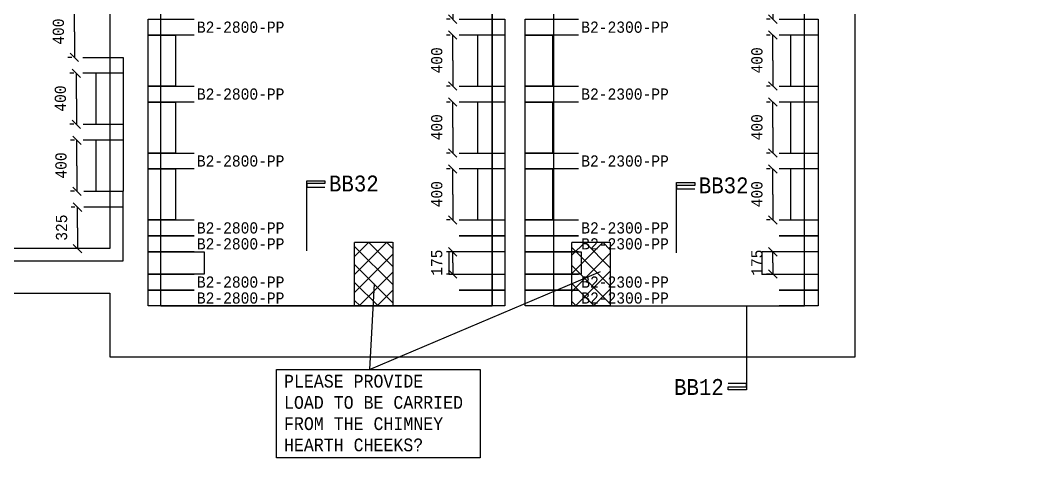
# Model space of a CAD drawing. Extents: x 0 to 40200, y 0 to 28450.
# Drawn here: x 18055 to 26009, y 10615 to 14047 of the extents above; entities that cross this region are included whole.
import ezdxf

# ---------------------------------------------------------------- set-up
doc = ezdxf.new("R2010")
doc.units = 0
doc.linetypes.add('HIDDEN2', pattern=[4.7625, 3.175, -1.5875])
for name, color, linetype in [('BEAMS', 7, 'CONTINUOUS'), ('BLOCKS', 7, 'CONTINUOUS'), ('TITLE_BLOCK', 7, 'CONTINUOUS')]:
    doc.layers.add(name, color=color, linetype=linetype)
doc.styles.add('CADFONT1', font='monotxt.shx', dxfattribs={"width": 0.901937})
doc.dimstyles.new('EXPERTCAD-ISO', dxfattribs={"dimtxt": 125, "dimasz": 127, "dimexe": 50, "dimexo": 50, "dimgap": 50, "dimtad": 1, "dimdec": 4, "dimzin": 0, "dimtxsty": 'STANDARD', "dimblk": 'EXPERTCADARROW', "dimblk1": 'EXPERTCADARROW', "dimblk2": 'EXPERTCADARROW', "dimcen": 0.09, "dimclrd": 92, "dimclre": 92, "dimclrt": 92, "dimazin": 3, "dimtfac": 1, "dimtdec": 4, "dimtmove": 0, "dimatfit": 3, "dimtolj": 1, "dimtzin": 0})
pattern_1 = [(45, (0, 0), (-70.71068, 70.71068), [])]
pattern_2 = [(-45, (0, 0), (70.71068, 70.71068), [])]

# ---------------------------------------------------------------- blocks, each defined once
blk = doc.blocks.new('*D32')
at = {"layer": 'BEAMS', "color": 92, "linetype": 'CONTINUOUS'}
for points in [[(18484.4, 12580.5), (18454.4, 12580.5)], [(18537.4, 12547.5), (18471.4, 12613.5)], [(18504.4, 12418), (18504.4, 12580.5)], [(18504.4, 12418), (18504.4, 12255.5)], [(18484.4, 12255.5), (18454.4, 12255.5)], [(18471.4, 12288.5), (18537.4, 12222.5)]]:
    blk.add_lwpolyline(points, dxfattribs=at)
at = {"layer": 'BEAMS', "color": 92, "linetype": 'CONTINUOUS', "insert": (18334.8, 12316.8), "char_height": 88, "attachment_point": 1, "rotation": 90, "style": 'CADFONT1'}
blk.add_mtext('325', dxfattribs=at)
blk = doc.blocks.new('EXPERTCADARROW')
at = {"layer": 'TITLE_BLOCK', "color": 92, "linetype": 'CONTINUOUS'}
for points in [[(0, 0), (-1, 0)], [(-0.6, 0.6), (0.6, -0.6)]]:
    blk.add_lwpolyline(points, dxfattribs=at)
blk = doc.blocks.new('*D33')
at = {"layer": 'BEAMS', "color": 92, "linetype": 'CONTINUOUS'}
for points in [[(18512.3, 14122.5), (18446.3, 14188.5)], [(18459.3, 14155.5), (18429.3, 14155.5)], [(18479.3, 13955.5), (18479.3, 14155.5)], [(18479.3, 13955.5), (18479.3, 13755.5)], [(18446.3, 13788.5), (18512.3, 13722.5)], [(18459.3, 13755.5), (18429.3, 13755.5)]]:
    blk.add_lwpolyline(points, dxfattribs=at)
at = {"layer": 'BEAMS', "color": 92, "linetype": 'CONTINUOUS', "insert": (18309.7, 13854.3), "char_height": 88, "attachment_point": 1, "rotation": 90, "style": 'CADFONT1'}
blk.add_mtext('400', dxfattribs=at)
blk = doc.blocks.new('*D34')
at = {"layer": 'BEAMS', "color": 92, "linetype": 'CONTINUOUS'}
for points in [[(18475, 13630.5), (18445, 13630.5)], [(18528, 13597.5), (18462, 13663.5)], [(18495, 13430.5), (18495, 13630.5)], [(18495, 13430.5), (18495, 13230.5)], [(18475, 13230.5), (18445, 13230.5)], [(18462, 13263.5), (18528, 13197.5)]]:
    blk.add_lwpolyline(points, dxfattribs=at)
at = {"layer": 'BEAMS', "color": 92, "linetype": 'CONTINUOUS', "insert": (18325.4, 13329.3), "char_height": 88, "attachment_point": 1, "rotation": 90, "style": 'CADFONT1'}
blk.add_mtext('400', dxfattribs=at)
blk = doc.blocks.new('*D35')
at = {"layer": 'BEAMS', "color": 92, "linetype": 'CONTINUOUS'}
for points in [[(18532.7, 13072.5), (18466.7, 13138.5)], [(18479.7, 13105.5), (18449.7, 13105.5)], [(18499.7, 12905.5), (18499.7, 13105.5)], [(18499.7, 12905.5), (18499.7, 12705.5)], [(18466.7, 12738.5), (18532.7, 12672.5)], [(18479.7, 12705.5), (18449.7, 12705.5)]]:
    blk.add_lwpolyline(points, dxfattribs=at)
at = {"layer": 'BEAMS', "color": 92, "linetype": 'CONTINUOUS', "insert": (18330.1, 12804.3), "char_height": 88, "attachment_point": 1, "rotation": 90, "style": 'CADFONT1'}
blk.add_mtext('400', dxfattribs=at)
blk = doc.blocks.new('*D86')
at = {"layer": 'BEAMS', "color": 92, "linetype": 'CONTINUOUS'}
for points in [[(21482.1, 14422.1), (21416.1, 14488.1)], [(21429.1, 14455.1), (21399.1, 14455.1)], [(21449.1, 14255.1), (21449.1, 14455.1)], [(21449.1, 14255.1), (21449.1, 14055.1)], [(21416.1, 14088.1), (21482.1, 14022.1)], [(21429.1, 14055.1), (21399.1, 14055.1)]]:
    blk.add_lwpolyline(points, dxfattribs=at)
at = {"layer": 'BEAMS', "color": 92, "linetype": 'CONTINUOUS', "insert": (21279.5, 14153.9), "char_height": 88, "attachment_point": 1, "rotation": 90, "style": 'CADFONT1'}
blk.add_mtext('400', dxfattribs=at)
blk = doc.blocks.new('*D87')
at = {"layer": 'BEAMS', "color": 92, "linetype": 'CONTINUOUS'}
for points in [[(23994.8, 14422.1), (23928.8, 14488.1)], [(23941.8, 14455.1), (23911.8, 14455.1)], [(23961.8, 14255.1), (23961.8, 14455.1)], [(23961.8, 14255.1), (23961.8, 14055.1)], [(23928.8, 14088.1), (23994.8, 14022.1)], [(23941.8, 14055.1), (23911.8, 14055.1)]]:
    blk.add_lwpolyline(points, dxfattribs=at)
at = {"layer": 'BEAMS', "color": 92, "linetype": 'CONTINUOUS', "insert": (23792.2, 14153.9), "char_height": 88, "attachment_point": 1, "rotation": 90, "style": 'CADFONT1'}
blk.add_mtext('400', dxfattribs=at)
blk = doc.blocks.new('*D92')
at = {"layer": 'BEAMS', "color": 92, "linetype": 'CONTINUOUS'}
for points in [[(21482.1, 12847.1), (21416.1, 12913.1)], [(21429.1, 12880.1), (21399.1, 12880.1)], [(21449.1, 12680.1), (21449.1, 12880.1)], [(21449.1, 12680.1), (21449.1, 12480.1)], [(21416.1, 12513.1), (21482.1, 12447.1)], [(21429.1, 12480.1), (21399.1, 12480.1)]]:
    blk.add_lwpolyline(points, dxfattribs=at)
at = {"layer": 'BEAMS', "color": 92, "linetype": 'CONTINUOUS', "insert": (21279.5, 12578.9), "char_height": 88, "attachment_point": 1, "rotation": 90, "style": 'CADFONT1'}
blk.add_mtext('400', dxfattribs=at)
blk = doc.blocks.new('*D93')
at = {"layer": 'BEAMS', "color": 92, "linetype": 'CONTINUOUS'}
for points in [[(21482.1, 12197.1), (21416.1, 12263.1)], [(21429.1, 12230.1), (21399.1, 12230.1)], [(21449.1, 12142.6), (21449.1, 12230.1)], [(21449.1, 12142.6), (21449.1, 12055.1)], [(21429.1, 12055.1), (21399.1, 12055.1)], [(21416.1, 12088.1), (21482.1, 12022.1)]]:
    blk.add_lwpolyline(points, dxfattribs=at)
at = {"layer": 'BEAMS', "color": 92, "linetype": 'CONTINUOUS', "insert": (21279.5, 12041.4), "char_height": 88, "attachment_point": 1, "rotation": 90, "style": 'CADFONT1'}
blk.add_mtext('175', dxfattribs=at)
blk = doc.blocks.new('*D94')
at = {"layer": 'BEAMS', "color": 92, "linetype": 'CONTINUOUS'}
for points in [[(21429.1, 13930.1), (21399.1, 13930.1)], [(21482.1, 13897.1), (21416.1, 13963.1)], [(21449.1, 13730.1), (21449.1, 13930.1)], [(21449.1, 13730.1), (21449.1, 13530.1)], [(21429.1, 13530.1), (21399.1, 13530.1)], [(21416.1, 13563.1), (21482.1, 13497.1)]]:
    blk.add_lwpolyline(points, dxfattribs=at)
at = {"layer": 'BEAMS', "color": 92, "linetype": 'CONTINUOUS', "insert": (21279.5, 13628.9), "char_height": 88, "attachment_point": 1, "rotation": 90, "style": 'CADFONT1'}
blk.add_mtext('400', dxfattribs=at)
blk = doc.blocks.new('*D95')
at = {"layer": 'BEAMS', "color": 92, "linetype": 'CONTINUOUS'}
for points in [[(21429.1, 13405.1), (21399.1, 13405.1)], [(21482.1, 13372.1), (21416.1, 13438.1)], [(21449.1, 13205.1), (21449.1, 13405.1)], [(21449.1, 13205.1), (21449.1, 13005.1)], [(21429.1, 13005.1), (21399.1, 13005.1)], [(21416.1, 13038.1), (21482.1, 12972.1)]]:
    blk.add_lwpolyline(points, dxfattribs=at)
at = {"layer": 'BEAMS', "color": 92, "linetype": 'CONTINUOUS', "insert": (21279.5, 13103.9), "char_height": 88, "attachment_point": 1, "rotation": 90, "style": 'CADFONT1'}
blk.add_mtext('400', dxfattribs=at)
blk = doc.blocks.new('*D96')
at = {"layer": 'BEAMS', "color": 92, "linetype": 'CONTINUOUS'}
for points in [[(23994.8, 12847.1), (23928.8, 12913.1)], [(23941.8, 12880.1), (23911.8, 12880.1)], [(23961.8, 12680.1), (23961.8, 12880.1)], [(23961.8, 12680.1), (23961.8, 12480.1)], [(23928.8, 12513.1), (23994.8, 12447.1)], [(23941.8, 12480.1), (23911.8, 12480.1)]]:
    blk.add_lwpolyline(points, dxfattribs=at)
at = {"layer": 'BEAMS', "color": 92, "linetype": 'CONTINUOUS', "insert": (23792.2, 12578.9), "char_height": 88, "attachment_point": 1, "rotation": 90, "style": 'CADFONT1'}
blk.add_mtext('400', dxfattribs=at)
blk = doc.blocks.new('*D97')
at = {"layer": 'BEAMS', "color": 92, "linetype": 'CONTINUOUS'}
for points in [[(23994.8, 12197.1), (23928.8, 12263.1)], [(23941.8, 12230.1), (23911.8, 12230.1)], [(23961.8, 12142.6), (23961.8, 12230.1)], [(23961.8, 12142.6), (23961.8, 12055.1)], [(23941.8, 12055.1), (23911.8, 12055.1)], [(23928.8, 12088.1), (23994.8, 12022.1)]]:
    blk.add_lwpolyline(points, dxfattribs=at)
at = {"layer": 'BEAMS', "color": 92, "linetype": 'CONTINUOUS', "insert": (23792.2, 12041.4), "char_height": 88, "attachment_point": 1, "rotation": 90, "style": 'CADFONT1'}
blk.add_mtext('175', dxfattribs=at)
blk = doc.blocks.new('*D98')
at = {"layer": 'BEAMS', "color": 92, "linetype": 'CONTINUOUS'}
for points in [[(23941.8, 13930.1), (23911.8, 13930.1)], [(23994.8, 13897.1), (23928.8, 13963.1)], [(23961.8, 13730.1), (23961.8, 13930.1)], [(23961.8, 13730.1), (23961.8, 13530.1)], [(23941.8, 13530.1), (23911.8, 13530.1)], [(23928.8, 13563.1), (23994.8, 13497.1)]]:
    blk.add_lwpolyline(points, dxfattribs=at)
at = {"layer": 'BEAMS', "color": 92, "linetype": 'CONTINUOUS', "insert": (23792.2, 13628.9), "char_height": 88, "attachment_point": 1, "rotation": 90, "style": 'CADFONT1'}
blk.add_mtext('400', dxfattribs=at)
blk = doc.blocks.new('*D99')
at = {"layer": 'BEAMS', "color": 92, "linetype": 'CONTINUOUS'}
for points in [[(23941.8, 13405.1), (23911.8, 13405.1)], [(23994.8, 13372.1), (23928.8, 13438.1)], [(23961.8, 13205.1), (23961.8, 13405.1)], [(23961.8, 13205.1), (23961.8, 13005.1)], [(23941.8, 13005.1), (23911.8, 13005.1)], [(23928.8, 13038.1), (23994.8, 12972.1)]]:
    blk.add_lwpolyline(points, dxfattribs=at)
at = {"layer": 'BEAMS', "color": 92, "linetype": 'CONTINUOUS', "insert": (23792.2, 13103.9), "char_height": 88, "attachment_point": 1, "rotation": 90, "style": 'CADFONT1'}
blk.add_mtext('400', dxfattribs=at)

msp = doc.modelspace()

# ---------------------------------------------------------------- hatches: boundary and pattern name
at = {"layer": 'BEAMS', "linetype": 'CONTINUOUS'}
h = msp.add_hatch(dxfattribs=at)
h.set_pattern_fill('ExpertCAD', color=1, scale=100, angle=45, style=0, pattern_type=0)
h.set_pattern_definition(pattern_1)
h.paths.add_polyline_path([(20978.83092, 12305.09175), (20978.83092, 11805.09175), (20678.83092, 11805.09175), (20678.83092, 12305.09175)])
h = msp.add_hatch(dxfattribs=at)
h.set_pattern_fill('ExpertCAD', color=1, scale=100, angle=-45, style=0, pattern_type=0)
h.set_pattern_definition(pattern_2)
h.paths.add_polyline_path([(20978.83092, 12305.09175), (20978.83092, 11805.09175), (20678.83092, 11805.09175), (20678.83092, 12305.09175)])
h = msp.add_hatch(dxfattribs=at)
h.set_pattern_fill('ExpertCAD', color=1, scale=100, angle=45, style=0, pattern_type=0)
h.set_pattern_definition(pattern_1)
h.paths.add_polyline_path([(22684.83092, 12305.09175), (22684.83092, 11805.09175), (22384.83092, 11805.09175), (22384.83092, 12305.09175)])
h = msp.add_hatch(dxfattribs=at)
h.set_pattern_fill('ExpertCAD', color=1, scale=100, angle=-45, style=0, pattern_type=0)
h.set_pattern_definition(pattern_2)
h.paths.add_polyline_path([(22684.83092, 12305.09175), (22684.83092, 11805.09175), (22384.83092, 11805.09175), (22384.83092, 12305.09175)])

# ---------------------------------------------------------------- linework, layer by layer
at = {"layer": 'BEAMS', "color": 172, "linetype": 'CONTINUOUS'}
for points in [[(19419.11407, 13930.09175), (19059.11407, 13930.09175), (19059.11407, 14055.09175), (19419.11407, 14055.09175)], [(21499.11407, 14055.09175), (21859.11407, 14055.09175), (21859.11407, 13930.09175), (21499.11407, 13930.09175)], [(22436.08407, 13930.09175), (22016.46407, 13930.09175), (22016.46407, 14055.09175), (22436.08407, 14055.09175)], [(24011.84407, 14055.09175), (24316.46407, 14055.09175), (24316.46407, 13930.09175), (24011.84407, 13930.09175)], [(18544.99507, 13755.50053), (18863.36776, 13755.50053), (18863.36776, 13630.50053), (18544.99507, 13630.50053)], [(19419.11407, 13405.09175), (19059.11407, 13405.09175), (19059.11407, 13530.09175), (19419.11407, 13530.09175)], [(21499.11407, 13530.09175), (21859.11407, 13530.09175), (21859.11407, 13405.09175), (21499.11407, 13405.09175)], [(22436.08407, 13405.09175), (22016.46407, 13405.09175), (22016.46407, 13530.09175), (22436.08407, 13530.09175)], [(24011.84407, 13530.09175), (24316.46407, 13530.09175), (24316.46407, 13405.09175), (24011.84407, 13405.09175)], [(18549.68057, 13230.50053), (18861.79526, 13230.50053), (18861.79526, 13105.50053), (18549.68057, 13105.50053)], [(19419.11407, 12880.09175), (19059.11407, 12880.09175), (19059.11407, 13005.09175), (19419.11407, 13005.09175)], [(21499.11407, 13005.09175), (21859.11407, 13005.09175), (21859.11407, 12880.09175), (21499.11407, 12880.09175)], [(22436.08407, 12880.09175), (22016.46407, 12880.09175), (22016.46407, 13005.09175), (22436.08407, 13005.09175)], [(24011.84407, 13005.09175), (24316.46407, 13005.09175), (24316.46407, 12880.09175), (24011.84407, 12880.09175)], [(18554.36607, 12705.50053), (18860.22276, 12705.50053), (18860.22276, 12580.50053), (18554.36607, 12580.50053)], [(19419.11407, 12355.09175), (19059.11407, 12355.09175), (19059.11407, 12480.09175), (19419.11407, 12480.09175)], [(21499.11407, 12480.09175), (21859.11407, 12480.09175), (21859.11407, 12355.09175), (21499.11407, 12355.09175)], [(22436.08407, 12355.09175), (22016.46407, 12355.09175), (22016.46407, 12480.09175), (22436.08407, 12480.09175)], [(24011.84407, 12480.09175), (24316.46407, 12480.09175), (24316.46407, 12355.09175), (24011.84407, 12355.09175)], [(19419.11407, 12230.09175), (19059.11407, 12230.09175), (19059.11407, 12355.09175), (19419.11407, 12355.09175)], [(21499.11407, 12355.09175), (21859.11407, 12355.09175), (21859.11407, 12230.09175), (21499.11407, 12230.09175)], [(22436.08407, 12230.09175), (22016.46407, 12230.09175), (22016.46407, 12355.09175), (22436.08407, 12355.09175)], [(24011.84407, 12355.09175), (24316.46407, 12355.09175), (24316.46407, 12230.09175), (24011.84407, 12230.09175)], [(19419.11407, 11930.09175), (19059.11407, 11930.09175), (19059.11407, 12055.09175), (19419.11407, 12055.09175)], [(21499.11407, 12055.09175), (21859.11407, 12055.09175), (21859.11407, 11930.09175), (21499.11407, 11930.09175)], [(22436.08407, 11930.09175), (22016.46407, 11930.09175), (22016.46407, 12055.09175), (22436.08407, 12055.09175)], [(24011.84407, 12055.09175), (24316.46407, 12055.09175), (24316.46407, 11930.09175), (24011.84407, 11930.09175)], [(19419.11407, 11805.09175), (19059.11407, 11805.09175), (19059.11407, 11930.09175), (19419.11407, 11930.09175)], [(21499.11407, 11930.09175), (21859.11407, 11930.09175), (21859.11407, 11805.09175), (21499.11407, 11805.09175)], [(22436.08407, 11805.09175), (22016.46407, 11805.09175), (22016.46407, 11930.09175), (22436.08407, 11930.09175)], [(24011.84407, 11930.09175), (24316.46407, 11930.09175), (24316.46407, 11805.09175), (24011.84407, 11805.09175)]]:
    msp.add_lwpolyline(points, dxfattribs=at)
at = {"layer": 'BEAMS', "color": 1, "linetype": 'HIDDEN2'}
for points in [[(20678.83092, 12305.09175), (20978.83092, 12305.09175), (20978.83092, 11805.09175), (20678.83092, 11805.09175), (20678.83092, 12305.09175)], [(22384.83092, 12305.09175), (22684.83092, 12305.09175), (22684.83092, 11805.09175), (22384.83092, 11805.09175), (22384.83092, 12305.09175)]]:
    msp.add_lwpolyline(points, dxfattribs=at)
at = {"layer": 'BLOCKS', "color": 11, "linetype": 'CONTINUOUS'}
for points in [[(19059.11407, 13530.09175), (19059.11407, 13930.09175)], [(19059.11407, 13930.09175), (19274.11407, 13930.09175), (19274.11407, 13530.09175), (19059.11407, 13530.09175)], [(21859.11407, 13930.09175), (21644.11407, 13930.09175), (21644.11407, 13530.09175), (21859.11407, 13530.09175)], [(21859.11407, 13930.09175), (21859.11407, 13530.09175)], [(22016.46407, 13530.09175), (22016.46407, 13930.09175)], [(22016.46407, 13930.09175), (22231.46407, 13930.09175), (22231.46407, 13530.09175), (22016.46407, 13530.09175)], [(24316.46407, 13930.09175), (24101.46407, 13930.09175), (24101.46407, 13530.09175), (24316.46407, 13530.09175)], [(24316.46407, 13930.09175), (24316.46407, 13530.09175)], [(18863.36776, 13630.50053), (18648.36776, 13630.50053), (18648.36776, 13230.50053), (18863.36776, 13230.50053)], [(18863.36776, 13630.50053), (18863.36776, 13230.50053)], [(19059.11407, 13005.09175), (19059.11407, 13405.09175)], [(19059.11407, 13405.09175), (19274.11407, 13405.09175), (19274.11407, 13005.09175), (19059.11407, 13005.09175)], [(21859.11407, 13405.09175), (21644.11407, 13405.09175), (21644.11407, 13005.09175), (21859.11407, 13005.09175)], [(21859.11407, 13405.09175), (21859.11407, 13005.09175)], [(22016.46407, 13005.09175), (22016.46407, 13405.09175)], [(22016.46407, 13405.09175), (22231.46407, 13405.09175), (22231.46407, 13005.09175), (22016.46407, 13005.09175)], [(24316.46407, 13405.09175), (24101.46407, 13405.09175), (24101.46407, 13005.09175), (24316.46407, 13005.09175)], [(24316.46407, 13405.09175), (24316.46407, 13005.09175)], [(18861.79526, 13105.50053), (18646.79526, 13105.50053), (18646.79526, 12705.50053), (18861.79526, 12705.50053)], [(18861.79526, 13105.50053), (18861.79526, 12705.50053)], [(19059.11407, 12480.09175), (19059.11407, 12880.09175)], [(19059.11407, 12880.09175), (19274.11407, 12880.09175), (19274.11407, 12480.09175), (19059.11407, 12480.09175)], [(21859.11407, 12880.09175), (21644.11407, 12880.09175), (21644.11407, 12480.09175), (21859.11407, 12480.09175)], [(21859.11407, 12880.09175), (21859.11407, 12480.09175)], [(22016.46407, 12480.09175), (22016.46407, 12880.09175)], [(22016.46407, 12880.09175), (22231.46407, 12880.09175), (22231.46407, 12480.09175), (22016.46407, 12480.09175)], [(24316.46407, 12880.09175), (24101.46407, 12880.09175), (24101.46407, 12480.09175), (24316.46407, 12480.09175)], [(24316.46407, 12880.09175), (24316.46407, 12480.09175)], [(18860.22276, 12580.50053), (18860.22276, 12155.50053), (16660.42951, 12155.50053), (16660.42951, 12580.50053)], [(19059.11407, 12055.09175), (19059.11407, 12230.09175)], [(19059.11407, 12230.09175), (19499.11407, 12230.09175), (19499.11407, 12055.09175), (19059.11407, 12055.09175)], [(21859.11407, 12230.09175), (21419.11407, 12230.09175), (21419.11407, 12055.09175), (21859.11407, 12055.09175)], [(21859.11407, 12230.09175), (21859.11407, 12055.09175)], [(22016.46407, 12055.09175), (22016.46407, 12230.09175)], [(22016.46407, 12230.09175), (22456.46407, 12230.09175), (22456.46407, 12055.09175), (22016.46407, 12055.09175)], [(24316.46407, 12230.09175), (23876.46407, 12230.09175), (23876.46407, 12055.09175), (24316.46407, 12055.09175)], [(24316.46407, 12230.09175), (24316.46407, 12055.09175)]]:
    msp.add_lwpolyline(points, dxfattribs=at)
at = {"layer": 'BLOCKS', "color": 172, "linetype": 'CONTINUOUS'}
for points in [[(20833.35046, 11978.74355), (20796.97025, 11307.36334), (22609.36609, 12074.65501)], [(20066.39059, 10614.58932), (20066.39059, 11307.36334), (21664.47392, 11307.36334), (21664.47392, 10614.58932), (20066.39059, 10614.58932)]]:
    msp.add_lwpolyline(points, dxfattribs=at)
at = {"layer": 'TITLE_BLOCK', "color": 172, "linetype": 'CONTINUOUS'}
for points in [[(6799.23148, 24205.1005), (6799.23148, 24205.1005, 0.1546097255), (8769.85919, 18084.28116), (8769.85919, 18084.28116, -0.0980231878), (10482.56309, 14277.86262), (10482.56309, 14277.86262, -0.0557292213), (10759.11407, 11905.502), (18759.11407, 11905.50053), (18759.11407, 11405.09175), (24608.83092, 11405.09175), (24608.83092, 17940.09175), (26009.21692, 17940.09175), (26009.21692, 24705.09175), (18759.11407, 24705.09175), (18759.11407, 24205.09903), (6799.23039, 24205.33423)], [(20678.83092, 11805.09175), (19159.11407, 11805.09175), (19158.13993, 16361.80341), (19059.11407, 16361.80341), (19053.9282, 16175.26737), (18106.98539, 17122.21018), (18106.98539, 17122.21018, -0.0281282808), (16806.26707, 16287.39419), (16872.88338, 16167.78447), (16872.88338, 16167.78447, 0.0275366811), (18092.43161, 16938.77406), (18759.11407, 16272.0916), (18759.11407, 12255.50053), (16751.90221, 12255.50053), (16751.90221, 12255.50053, 0.1018814118), (15691.87017, 16603.78556), (15691.87017, 16603.78556, 0.0415260187), (14769.34947, 18195.80432), (14769.34947, 18195.80432, -0.0699987082), (13416.55369, 20743.17208)]]:
    msp.add_lwpolyline(points, format="xyb", dxfattribs=at)
for points in [[(19159.11407, 11805.09175), (20678.83092, 11805.09175), (20978.83092, 11805.09175), (21759.11407, 11805.09175), (21759.11407, 24305.09175), (19159.11407, 24305.09175)], [(21759.11407, 24305.09175), (21759.11407, 11805.09175), (20978.83092, 11805.09175)], [(22239.11407, 11805.09175), (22384.83092, 11805.09175), (22684.83092, 11805.09175), (24208.83092, 11805.09175), (24208.83092, 15624.59175), (24096.33092, 15624.59175), (24096.33092, 15839.59175), (24208.83092, 15839.59175), (24208.83092, 20019.59175), (24096.33092, 20019.59175), (24096.33092, 20234.59175), (24208.83092, 20234.59175), (24208.83092, 24305.09175), (22239.11407, 24305.09175), (22239.11407, 11805.09175)]]:
    msp.add_lwpolyline(points, dxfattribs=at)
at = {"layer": 'TITLE_BLOCK', "color": 211, "linetype": 'CONTINUOUS'}
for points in [[(20303.32362, 12236.60083), (20303.32362, 12787.8161), (20446.6396, 12787.8161), (20446.6396, 12765.76749), (20303.32362, 12765.76749), (20303.32362, 12738.20673), (20446.6396, 12738.20673)], [(23205.94362, 12222.35382), (23205.94362, 12773.5691), (23349.25959, 12773.5691), (23349.25959, 12751.52048), (23205.94362, 12751.52048), (23205.94362, 12723.95972), (23349.25959, 12723.95972)], [(23754.7384, 11805.09175), (23754.7384, 11147.39647), (23611.42243, 11147.39647), (23611.42243, 11169.44508), (23754.7384, 11169.44508), (23754.7384, 11197.00584), (23611.42243, 11197.00584)]]:
    msp.add_lwpolyline(points, dxfattribs=at)

# ---------------------------------------------------------------- texts
at = {"layer": 'BEAMS', "color": 1, "linetype": 'CONTINUOUS', "char_height": 88, "attachment_point": 1, "style": 'CADFONT1'}
for s, insert in [('B2-2800-PP', (19441.11407, 14036.59175)), ('B2-2300-PP', (22458.08407, 14036.59175)), ('B2-2800-PP', (19441.11407, 13511.59175)), ('B2-2300-PP', (22458.08407, 13511.59175)), ('B2-2800-PP', (19441.11407, 12986.59175)), ('B2-2300-PP', (22458.08407, 12986.59175)), ('B2-2800-PP', (19441.11407, 12461.59175)), ('B2-2300-PP', (22458.08407, 12461.59175)), ('B2-2800-PP', (19441.11407, 12336.59175)), ('B2-2300-PP', (22458.08407, 12336.59175)), ('B2-2800-PP', (19441.11407, 12036.59175)), ('B2-2300-PP', (22458.08407, 12036.59175)), ('B2-2800-PP', (19441.11407, 11911.59175)), ('B2-2300-PP', (22458.08407, 11911.59175))]:
    msp.add_mtext(s, dxfattribs=dict(at, insert=insert))
at = {"layer": 'BLOCKS', "color": 1, "linetype": 'CONTINUOUS', "attachment_point": 1, "style": 'CADFONT1'}
for s, insert, char_height in [('BB32', (20477.88947, 12828.26724), 124.999496), ('BB32', (23380.50947, 12814.02023), 124.999496), ('PLEASE PROVIDE\\PLOAD TO BE CARRIED\\PFROM THE CHIMNEY\\PHEARTH CHEEKS?', (20124.77251, 11265.17848), 99.9998), ('BB12', (23186.42414, 11231.94483), 124.999496)]:
    msp.add_mtext(s, dxfattribs=dict(at, insert=insert, char_height=char_height))

# ---------------------------------------------------------------- dimensions: what is measured, and where the dimension line sits
at = {"layer": 'BEAMS', "color": 92, "linetype": 'CONTINUOUS'}
for base, p1, p2, text, picture, middle in [((21449.11407, 14455.09175), (21479.11407, 14055.09175), (21479.11407, 14455.09175), '400', '*D86', (21449.11407, 14255.09175)), ((23961.84407, 14455.09175), (23991.84407, 14055.09175), (23991.84407, 14455.09175), '400', '*D87', (23961.84407, 14255.09175)), ((18479.34765, 14155.50053), (18509.34765, 13755.50053), (18509.34765, 14155.50053), '400', '*D33', (18479.34765, 13955.50053)), ((21449.11407, 13930.09175), (21479.11407, 13530.09175), (21479.11407, 13930.09175), '400', '*D94', (21449.11407, 13730.09175)), ((23961.84407, 13930.09175), (23991.84407, 13530.09175), (23991.84407, 13930.09175), '400', '*D98', (23961.84407, 13730.09175)), ((18494.99507, 13630.50053), (18524.99507, 13230.50053), (18524.99507, 13630.50053), '400', '*D34', (18494.99507, 13430.50053)), ((21449.11407, 13405.09175), (21479.11407, 13005.09175), (21479.11407, 13405.09175), '400', '*D95', (21449.11407, 13205.09175)), ((23961.84407, 13405.09175), (23991.84407, 13005.09175), (23991.84407, 13405.09175), '400', '*D99', (23961.84407, 13205.09175)), ((18499.68057, 13105.50053), (18529.68057, 12705.50053), (18529.68057, 13105.50053), '400', '*D35', (18499.68057, 12905.50053)), ((21449.11407, 12880.09175), (21479.11407, 12480.09175), (21479.11407, 12880.09175), '400', '*D92', (21449.11407, 12680.09175)), ((23961.84407, 12880.09175), (23991.84407, 12480.09175), (23991.84407, 12880.09175), '400', '*D96', (23961.84407, 12680.09175)), ((18504.36607, 12580.50053), (18534.36607, 12255.50053), (18534.36607, 12580.50053), '325', '*D32', (18504.36607, 12418.00053)), ((21449.11407, 12230.09175), (21479.11407, 12055.09175), (21479.11407, 12230.09175), '175', '*D93', (21449.11407, 12142.59175)), ((23961.84407, 12230.09175), (23991.84407, 12055.09175), (23991.84407, 12230.09175), '175', '*D97', (23961.84407, 12142.59175))]:
    dim = msp.add_linear_dim(base=base, p1=p1, p2=p2, angle=90, text=text, dimstyle='EXPERTCAD-ISO', override={"dimtxt": 88, "dimasz": 55, "dimgap": 81.6, "dimtxsty": 'CADFONT1'}, dxfattribs=at)
    dim.commit()
    dim.dimension.update_dxf_attribs({"geometry": picture, "text_midpoint": middle, "dimtype": 161})

doc.saveas('drawing.dxf')
